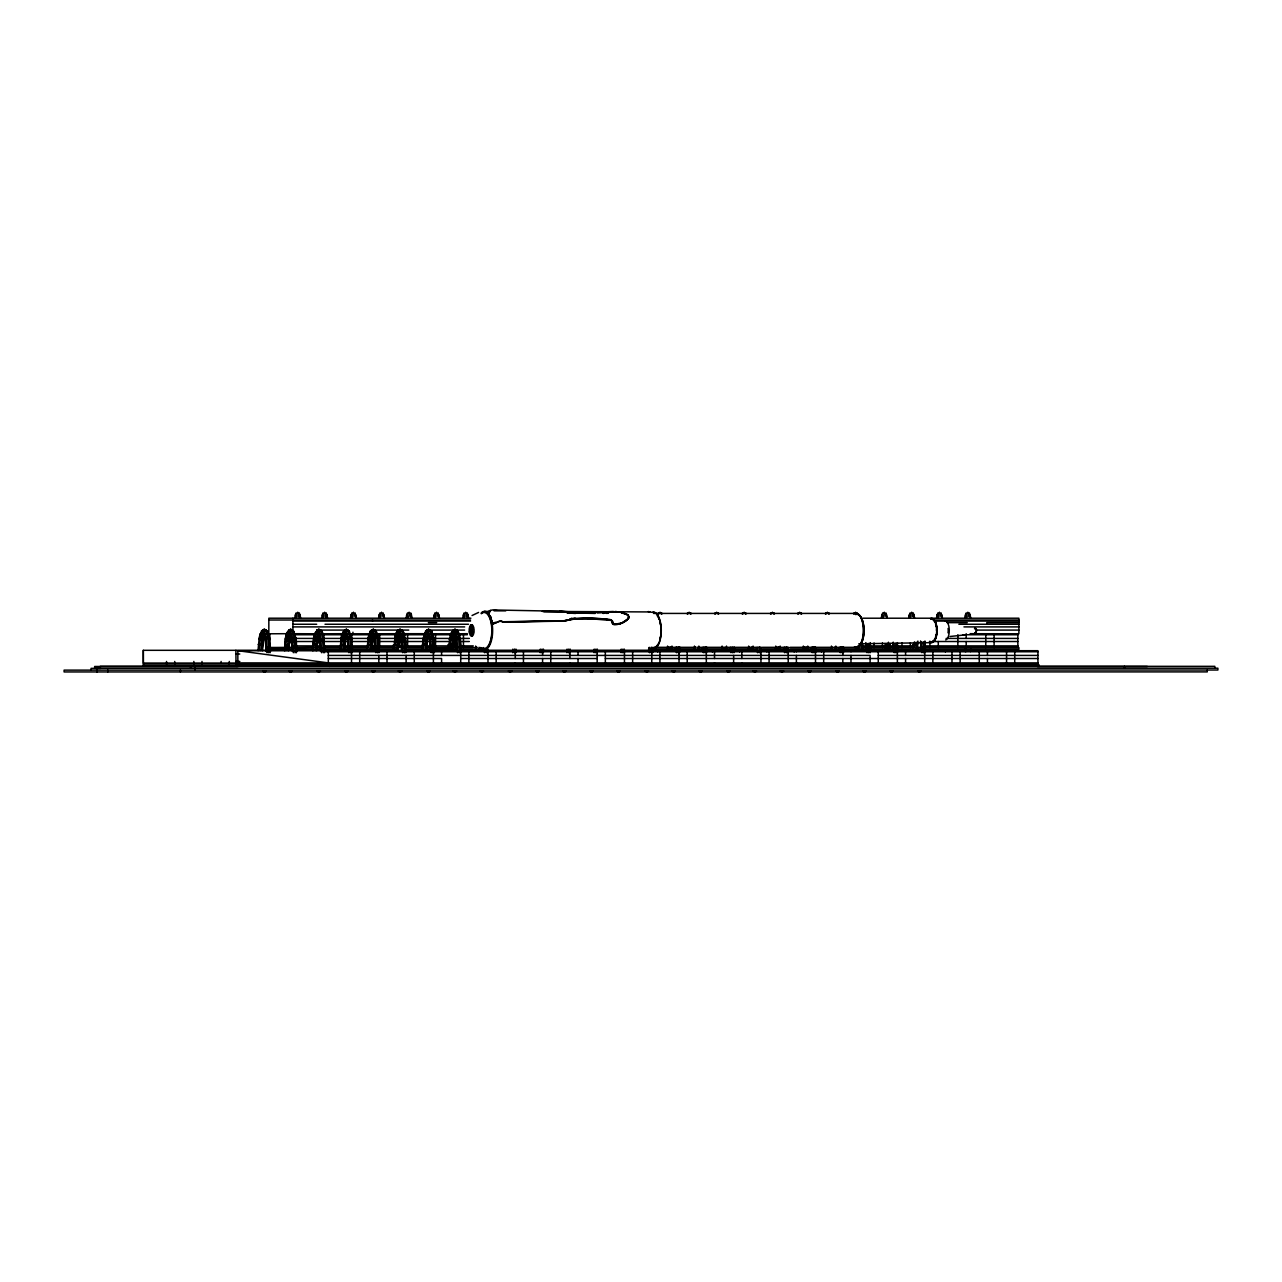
<?xml version="1.0" encoding="UTF-8"?>
<svg xmlns="http://www.w3.org/2000/svg" width="1282" height="1282" viewBox="0 0 1282 1282"><rect width="100%" height="100%" fill="white"/><g stroke="black" fill="none" stroke-linecap="round" stroke-linejoin="round"><path stroke-width="1.5" d="M143.312 650.311L143.376 665.903L237.314 665.903M235.888 650.311L236.032 665.903M323.801 647.474L323.801 633.693M351.765 638.42L351.717 633.693M378.831 655.423L378.815 664.477M393.366 647.474L379.664 647.474L379.664 633.693M399.247 638.42L399.231 647.474L402.58 647.474M414.294 651.753L414.278 664.477M435.527 647.474L435.527 633.693M441.585 655.423L441.569 650.695M455.11 638.42L455.094 647.474L427.178 647.474L427.178 638.42L455.11 638.42L455.11 634.75M542.59 655.423L542.59 650.695M578.054 655.423L578.038 650.695M624.398 651.753L624.398 650.695M649.285 651.913L649.285 650.311L623.949 650.311M657.73 651.913L657.73 650.311M766.892 651.913L766.892 650.311M794.167 651.913L794.183 650.311M796.394 655.423L796.394 664.477M815.64 651.753L815.64 650.695M850.992 655.423L850.976 664.477M878.266 664.477L878.266 650.695M945.379 651.913L945.379 650.311L896.166 650.311M986.787 624.254L986.787 622.651L1018.886 622.651L1018.886 618.212L862.802 618.212M987.444 655.423L987.444 650.695M1037.955 655.423L1037.939 650.695L237.843 650.695L237.843 664.477L1037.939 664.477L1037.955 655.423L878.282 655.423M269.845 647.474L291.703 647.474L291.719 638.42L315.468 638.42M328.32 664.477L328.32 650.695L328.336 651.753M515.3 658.515L515.284 650.695M651.769 651.753L651.753 664.477M706.366 651.753L706.334 650.695L706.334 664.477M741.813 651.753L741.813 658.515M760.995 651.753L760.995 650.695L760.947 662.89M769.12 651.753L769.088 664.477M842.819 655.423L842.819 651.753M905.573 655.423L905.557 650.695M938.28 647.474L938.28 641.513M960.154 664.477L960.138 650.695M966.211 638.42L966.195 633.693M918.152 647.474L1017.86 647.474L1017.876 633.693M406.138 655.423L406.122 664.477M624.478 651.753L624.462 664.477M714.523 664.477L714.523 662.89M376.315 647.474L371.299 647.474L371.331 638.42L374.665 638.42M441.585 664.477L441.585 658.515L328.336 658.515M957.862 634.75L957.83 647.474M292.921 630.087L292.921 618.212M352.935 633.789L352.951 632.202M487.993 664.477L487.993 650.695M815.512 664.477L815.496 650.695M821.458 651.913L821.474 650.311M823.685 664.477L823.685 650.695M359.697 664.477L359.697 650.695M460.703 664.477L460.703 650.695M469.132 629.847L469.565 633.837M515.284 664.477L515.3 662.89M542.574 664.477L542.59 658.515M659.926 664.477L659.926 650.695M679.043 664.477L679.043 650.695M788.222 664.477L788.222 650.695M932.847 664.477L932.847 650.695M1014.735 664.477L1014.719 650.695M970.105 633.693L1018.886 633.789L1018.886 622.651M166.532 661.448L166.564 664.108M407.58 633.693L407.596 647.474L423.252 647.474M433.412 664.477L433.412 650.695M468.875 664.477L468.875 650.695M523.457 664.477L523.457 650.695M597.172 664.477L597.172 650.695M687.216 664.477L687.216 650.695M733.625 664.477L733.641 655.423M842.803 664.477L842.819 658.515M897.384 664.477L897.384 650.695M951.981 664.477L951.981 650.695M979.272 664.477L979.272 650.695M987.444 664.477L987.444 658.515M550.747 664.477L550.747 650.695M569.881 664.477L569.897 662.89M578.038 664.477L578.054 658.515M632.635 664.477L632.635 650.695M741.797 664.477L741.813 662.89M901.967 647.474L901.983 642.971M221.097 663.05L221.113 661.448M496.166 664.477L496.182 650.695M605.344 664.477L605.344 650.695M905.557 664.477L905.573 658.515M994.111 647.474L994.111 633.693M1006.562 664.477L1006.562 650.695M201.995 661.448L202.011 664.108M351.524 664.477L351.524 650.695M910.332 647.474L910.348 642.971M174.721 661.448L174.721 664.108M874.036 647.474L874.068 642.971M628.821 616.69L628.805 617.924C625.376 622.427 618.357 625.616 612.748 624.238L611.402 620.408L606.13 619.334L571.243 619.078M929.899 647.474L929.915 641.513M966.195 647.474L966.211 641.513M229.286 661.448L229.302 664.108M463.443 647.474L463.475 633.693M985.762 647.474L985.762 633.693M193.838 661.448L193.838 664.108M882.401 647.474L882.417 642.971M628.645 616.786L628.613 617.988C625.151 622.347 618.309 625.44 612.78 624.158L611.482 620.168C595.697 617.139 578.967 617.491 563.679 621.097L502.544 622.155C499.275 618.709 492.865 627.026 492 622.01A19.534 8.301 -90 0 0 489.564 615.456M266.095 651.432L265.534 639.317L268.146 637.971L269.941 639.317L270.502 651.432M266.416 651.352L264.637 635.183L265.486 633.885L268.611 633.885L269.941 639.317L269.012 640.263M267.041 652.714L266.464 638.356L264.252 630.952L262.81 629.895L259.717 635.183L262.217 637.042L264.733 634.013L262.217 637.042L260.711 650.567M268.739 652.778L268.146 637.971L265.855 630.311L264.38 629.222L262.81 629.895L259.717 635.183M270.149 652.714L268.611 633.885M292.392 651.432L290.934 635.183L293.434 633.34L294.908 633.885L294.491 636.497M292.713 651.352L290.934 635.183M293.338 652.714L292.761 638.356L290.549 630.952L289.107 629.895L286.014 635.183L284.3 650.567M295.036 652.778L294.443 637.971L292.152 630.311L290.677 629.222L289.107 629.895L287.152 632.491L289.508 634.654L291.03 634.013L289.972 636.497L286.864 636.497L286.447 633.885L287.921 633.34M296.446 652.714L295.886 638.356L291.831 639.317L293.626 640.663M296.799 651.432L296.238 639.317L293.658 630.952L290.677 629.222L287.152 632.491M320.564 651.432L319.106 635.183L319.955 633.885L323.08 633.885L322.663 636.497M320.885 651.352L319.106 635.183M321.51 652.714L320.933 638.356L318.721 630.952L317.295 629.895L314.186 635.183L312.471 650.567M323.208 652.778L322.615 637.971L320.324 630.311L318.849 629.222L317.295 629.895L314.186 635.183L316.686 637.042L319.202 634.013L316.686 637.042L315.18 650.567M324.618 652.714L324.058 638.356L320.003 639.317L321.814 640.663M324.987 651.432L323.08 633.885L321.83 630.952L318.849 629.222L315.324 632.491L316.077 634.013L320.003 634.654L316.638 631.513L317.952 632.491L319.538 636.497M348.015 651.432L347.454 639.317L350.05 637.971L351.861 639.317L352.422 651.432M348.319 651.352L347.807 640.263L345.403 632.491L344.089 631.513L342.759 632.491L343.528 634.013L346.637 634.013L344.762 640.263L344.025 650.567M348.944 652.714L348.384 638.356L346.156 630.952L344.73 629.895L341.621 635.183L339.922 650.567M350.643 652.778L350.05 637.971L347.759 630.311L346.284 629.222L344.089 631.513L347.454 634.654M352.069 652.714L350.515 633.885L347.406 633.885L346.973 636.497L348.448 637.042M374.953 651.432L373.495 635.183L371.027 631.513L369.713 632.491L370.466 634.013L373.591 634.013L371.075 637.042L368.575 635.183L373.238 629.222L376.219 630.952L377.902 635.183L375.995 633.34L373.495 635.183L374.745 640.263L375.322 638.356L377.004 637.971L378.799 639.317L379.36 651.432M375.273 651.352C371.299 646.753 380.69 646.545 378.51 647.811M375.898 652.714L375.322 638.356L373.11 630.952L371.668 629.895L370.242 630.952L367.662 639.317L371.716 640.263L371.139 638.356M377.597 652.778L377.004 637.971L374.713 630.311L373.238 629.222L371.027 631.513L374.392 634.654M379.007 652.714L378.446 638.356M401.747 651.432L400.288 635.183L402.788 633.34L404.695 635.183L403.013 630.952L400.032 629.222L397.035 630.952L395.353 635.183L393.654 650.567M402.692 652.714L402.115 638.356L399.888 630.952L398.462 629.895L395.353 635.183L397.853 637.042L400.385 634.013L397.853 637.042L396.362 650.567M404.375 652.778L403.798 637.971L401.506 630.311L400.032 629.222L396.507 632.491L397.26 634.013L401.186 634.654L397.821 631.513L400.721 636.497L401.859 644.029M405.801 652.714L405.24 638.356L402.115 638.356L401.538 640.263M406.154 651.432L405.593 639.317L403.013 630.952L399.888 630.952L399.68 634.013M430.255 651.432L429.694 639.317L427.643 632.491L426.329 631.513L425.015 632.491L422.964 639.317L422.163 650.567M430.576 651.352L430.367 644.029M431.201 652.714L430.624 638.356L428.396 630.952L426.97 629.895L423.877 635.183L426.377 637.042L428.893 634.013L426.377 637.042L424.871 650.567M432.883 652.778L432.306 637.971L430.015 630.311L428.541 629.222L426.329 631.513L430.047 640.263L430.624 638.356L433.749 638.356L434.662 651.432M434.31 652.714L433.749 638.356M456.664 651.432L456.104 639.317L454.068 632.491L452.738 631.513L451.424 632.491L452.177 634.013L455.302 634.013L453.427 640.263L452.69 650.567M457.61 652.714L457.033 638.356L454.822 630.952L453.395 629.895L450.286 635.183L452.786 637.042L454.693 635.183L452.979 650.567M459.309 652.778L458.716 637.971L456.424 630.311L454.95 629.222L452.738 631.513L456.104 634.654L453.395 633.132L451.136 636.497L449.581 650.567M460.735 652.714L460.158 638.356L456.104 639.317C453.459 655.887 462.225 640.391 461.087 651.432M483.618 651.432L483.747 647.554M484.548 652.714L484.676 649.093M486.247 652.778L486.375 649.061M487.673 652.714L487.785 649.093M512.72 652.714L512.848 649.093M514.419 652.778L514.547 649.061M515.845 652.714L515.973 649.093M540.203 652.714L540.331 649.093M541.901 652.778L542.03 649.061M543.328 652.714L543.456 649.093M566.948 652.714L567.077 649.093M568.647 652.778L568.775 649.061M570.057 652.714L570.186 649.093M594.095 652.714L594.223 649.093M595.793 652.778L595.922 649.061M597.22 652.714L597.332 649.093M621.097 652.714L621.225 649.093M622.796 652.778L622.924 649.061M624.206 652.714L624.334 649.093M648.628 651.432L648.756 647.554M649.557 652.714L649.75 647.298M651.256 652.778L651.448 647.186M652.057 651.352L652.169 647.811M652.682 652.714L652.858 647.298M653.035 651.432L653.163 647.554M675.502 651.432L675.646 647.554L678.338 647.186L680.053 647.554L679.909 651.432M675.822 651.352L675.646 647.554M676.447 652.714L676.64 647.298M678.146 652.778L678.338 647.186M678.931 651.352L679.059 647.811L680.053 647.554M679.556 652.714L679.748 647.298M702.392 651.432L702.52 647.554L705.212 647.186L706.943 647.554L706.799 651.432M702.712 651.352L702.52 647.554M703.337 652.714L703.514 647.298M705.02 652.778L705.212 647.186M705.821 651.352L705.949 647.811L706.943 647.554M706.446 652.714L706.638 647.298M730.035 651.432L730.163 647.554L732.855 647.186L734.57 647.554L734.442 651.432M730.339 651.352L730.163 647.554M730.964 652.714L731.157 647.298M732.663 652.778L732.855 647.186M734.089 652.714L734.265 647.298M756.604 651.432L756.749 647.554L759.441 647.186L761.155 647.554L761.011 651.432M756.925 651.352L756.749 647.554M757.55 652.714L757.742 647.298M759.248 652.778L759.441 647.186M760.659 652.714L760.851 647.298M783.687 651.432L783.815 647.554L786.507 647.186L788.222 647.554L788.093 651.432M784.616 652.714L784.808 647.298M786.315 652.778L786.507 647.186M787.741 652.714L787.933 647.298M811.298 651.432L811.426 647.554L814.118 647.186L815.833 647.554L815.705 651.432M811.602 651.352L811.426 647.554M812.227 652.714L812.419 647.298M813.926 652.778L814.118 647.186M814.727 651.352L814.839 647.811L815.833 647.554M815.352 652.714L815.528 647.298M839.357 651.432L839.486 647.554L842.178 647.186L843.893 647.554L843.764 651.432M839.662 651.352L839.486 647.554M840.287 652.714L840.479 647.298M841.986 652.778L842.178 647.186M843.412 652.714L843.604 647.298M866.119 651.432L865.831 642.602M866.424 651.352L866.231 644.029M867.049 652.714L866.936 643.724M868.747 652.778L868.635 643.5M870.174 652.714L870.061 643.724M870.526 651.432L870.238 642.602M893.282 651.432L892.993 642.602M893.586 651.352L893.233 642.154M894.227 652.714L894.099 643.724M895.91 652.778L895.798 643.5M897.336 652.714L897.224 643.724M897.688 651.432L897.4 642.602M920.973 651.432L920.54 640.968M921.902 652.714L921.63 641.929M923.601 652.778L923.328 641.657M925.027 652.714L924.755 641.929M925.38 651.432L924.947 640.968M258.002 650.567L259.172 638.356L259.733 640.263L262.858 640.263L264.124 635.183L262.121 650.567M259.012 650.567L260.567 636.497L262.81 633.132L264.38 633.805L261.608 634.013L261.384 630.952L264.38 629.222L267.361 630.952L269.044 635.183L268.194 636.497M262.409 650.567L263.211 639.317L262.281 638.356M284.588 650.567L285.245 640.247M285.293 650.567L286.864 636.497L289.107 633.132L291.831 634.654L288.466 631.513L291.367 636.497M287.008 650.567L288.514 637.042L290.677 633.805M287.825 647.298L287.937 644.029L288.915 644.542L288.706 650.567M288.418 650.567L290.421 635.183L289.972 636.497M312.76 650.567L313.433 640.247M313.481 650.567L315.035 636.497L317.295 633.132L318.849 633.805M315.997 647.298L316.109 644.029L317.103 644.542L316.878 650.567M316.59 650.567L318.593 635.183L318.16 636.497M340.211 650.567L340.387 645.663M340.916 650.567L342.47 636.497L344.73 633.132L346.284 633.805L344.121 637.042L342.615 650.567M344.329 650.567L346.028 635.183L344.121 637.042L341.621 635.183L346.284 629.222L349.281 630.952L351.861 639.317L350.931 640.263M366.86 650.567L369.008 633.885M367.149 650.567L367.261 647.298M367.854 650.567L369.424 636.497L371.668 633.132L373.238 633.805L371.075 637.042L369.569 650.567M370.979 650.567L372.982 635.183L372.533 636.497M371.267 650.567L372.068 639.317M393.943 650.567C389.84 637.715 400.753 651.881 398.862 639.317L397.933 638.356M394.648 650.567L396.218 636.497L398.462 633.132L400.032 633.805M397.773 650.567L399.776 635.183L399.327 636.497M398.061 650.567L398.269 644.542M423.156 650.567L424.727 636.497L426.97 633.132L428.541 633.805L425.768 634.013L425.544 630.952L428.541 629.222L431.521 630.952L433.204 635.183L432.338 636.497M426.281 650.567L428.284 635.183L427.835 636.497M426.569 650.567L427.371 639.317L426.441 638.356M448.572 650.567L449.742 638.356L451.184 637.971M448.86 650.567C444.982 638.452 453.107 648.804 452.209 644.029L451.985 650.567M451.28 650.567L452.786 637.042L453.796 634.654L456.504 633.132M475.51 650.567L475.67 646.048M475.814 650.567L475.926 647.298M476.519 650.567L476.648 646.881M478.923 650.567L479.035 647.298M479.933 650.567L480.029 647.554M667.409 650.567L667.569 646.048M667.698 650.567L667.826 647.298M668.419 650.567L668.547 646.881M670.117 650.567L670.246 647.025M671.528 650.567L671.656 646.881M671.816 650.567L671.976 646.048M694.299 650.567L694.459 646.048M694.588 650.567L694.7 647.298M695.293 650.567L695.421 646.881M697.007 650.567L697.136 647.025M698.418 650.567L698.546 646.881M698.706 650.567L698.866 646.048M721.942 650.567L722.103 646.048M722.231 650.567L722.343 647.298M722.936 650.567L723.064 646.881M724.634 650.567L724.763 647.025M726.061 650.567L726.189 646.881M726.349 650.567L726.509 646.048M748.512 650.567L748.672 646.048M748.8 650.567L748.928 647.298M749.521 650.567L749.649 646.881M751.22 650.567L751.348 647.025M751.925 650.567L752.037 647.298M752.63 650.567L752.758 646.881M752.919 650.567L753.079 646.048M775.594 650.567L775.754 646.048M775.882 650.567L775.995 647.298M776.588 650.567L776.716 646.881M778.302 650.567L778.414 647.025M778.991 650.567L779.119 647.298M779.712 650.567L779.841 646.881M780.001 650.567L780.161 646.048M803.205 650.567L803.349 646.048M803.493 650.567L803.606 647.298M804.199 650.567L804.327 646.881M805.897 650.567L806.025 647.025M807.307 650.567L807.452 646.881M807.612 650.567L807.772 646.048M831.265 650.567L831.425 646.048M832.258 650.567L832.387 646.881M833.973 650.567L834.085 647.025M835.383 650.567L835.511 646.881M835.672 650.567L835.832 646.048M858.027 650.567L858.187 646.048M859.02 650.567L859.212 645.054L862.337 645.054L861.664 644.029M860.719 650.567L861.264 642.202M862.145 650.567L862.337 645.054M862.433 650.567L862.642 644.542M885.189 650.567L885.397 644.542L887.128 643.82M885.477 650.567L885.702 644.029M886.183 650.567L886.375 645.054L885.397 644.542M887.897 650.567L888.426 642.202M889.307 650.567L889.804 644.542L888.827 644.029M889.596 650.567L889.804 644.542M912.864 650.567L913.393 644.029L913.169 650.567M913.874 650.567L914.435 641.865M915.572 650.567L916.117 642.202M916.983 650.567L917.543 641.865M917.287 650.567L917.88 641.064M474.052 631.689L474.068 629.59L469.196 631.946M965.907 651.625L966.195 648.916M970.426 651.625L970.714 648.916M340.659 642.138L342.054 633.885M394.391 642.138L395.801 633.885L397.276 633.34L398.558 630.311M603.053 613.437L608.758 612.267L597.172 612.876M470.19 635.327L472.433 624.975L473.202 626.017M258.804 639.317L260.15 633.885L261.624 633.34L262.906 630.311M284.828 644.029C286.319 647.506 291.911 643.452 289.508 639.317L287.713 640.663L285.101 639.317L286.447 633.885M313 644.029C314.491 647.506 320.099 643.452 317.696 639.317L315.885 640.663L313.273 639.317L314.619 633.885L316.093 633.34M424.31 633.885L422.691 644.029L424.102 643.82M452.867 638.356L453.427 640.263L449.389 639.317L450.719 633.885L452.193 633.34M469.629 626.962L469.228 628.821L473.923 632.683L473.443 634.462M450.286 635.183L450.719 633.885M295.789 613.95L296.158 612.892L296.831 616.882M295.838 617.011L296.158 616.129L296.463 617.011M297.376 613.309L297.745 612.219L298.45 616.338M298.978 613.95L299.347 612.892L300.02 616.882M322.695 613.95L323.064 612.892L323.737 616.882M322.76 617.011L323.064 616.129L323.368 617.011M324.282 613.309L324.65 612.219L325.356 616.338M325.884 613.95L326.253 612.892L326.926 616.882M351.589 617.011L351.893 616.129M353.111 613.309L353.479 612.219L354.185 616.338M354.713 613.95L355.082 612.892L355.755 616.882M379.664 617.011L379.969 616.129M381.187 613.309L381.555 612.219L382.26 616.338M382.789 613.95L383.158 612.892L383.847 616.882M383.478 615.472L383.815 614.511L384.44 618.18M407.227 617.011L407.532 616.129L407.852 617.011M408.75 613.309L409.134 612.219L409.839 616.338M410.368 613.95L410.737 612.892L411.41 616.882M411.057 615.472L411.394 614.511L412.019 618.18M434.582 613.95L434.951 612.892L435.64 616.882M434.646 617.011L434.951 616.129L435.255 617.011M436.168 613.309L436.553 612.219L437.258 616.338M437.771 613.95L438.14 612.892L438.829 616.882M438.46 615.472L438.797 614.511L439.438 618.18M463.763 613.95L464.132 612.892L464.805 616.882M463.812 617.011L464.132 616.129L464.437 617.011M465.35 613.309L465.719 612.219L466.424 616.338M466.952 613.95L467.321 612.892L467.994 616.882M658.067 613.95L658.435 612.892L658.804 613.95M659.653 613.309L660.022 612.219L660.406 613.309M661.256 613.95L661.624 612.892L661.993 613.95M687.2 613.95L687.569 612.892L687.921 613.95M688.787 613.309L689.155 612.219L689.54 613.309M690.389 613.95L690.758 612.892L691.11 613.95M714.699 613.95L715.068 612.892L715.436 613.95M716.285 613.309L716.67 612.219L717.039 613.309M717.904 613.95L718.257 612.892L718.625 613.95M742.214 613.95L742.582 612.892L742.951 613.95M743.8 613.309L744.169 612.219L744.554 613.309M745.403 613.95L745.771 612.892L746.14 613.95M770.498 613.95L770.867 612.892L771.219 613.95M772.085 613.309L772.453 612.219L772.838 613.309M773.687 613.95L774.056 612.892L774.424 613.95M797.692 613.95L798.061 612.892L798.43 613.95M799.279 613.309L799.648 612.219L800.032 613.309M800.881 613.95L801.25 612.892L801.619 613.95M825.4 613.95L825.768 612.892L826.121 613.95M826.986 613.309L827.355 612.219L827.739 613.309M828.589 613.95L828.957 612.892L829.31 613.95M853.652 613.95L854.004 612.892L854.373 613.95M855.222 613.309L855.607 612.219L855.975 613.309A17.083 7.259 -90 0 1 863.299 632.411A17.083 7.259 -90 0 1 854.325 647.073M856.841 613.95L857.193 612.892L857.562 613.95M882.417 617.011L882.721 616.129M883.939 613.309L884.324 612.219L885.029 616.338M885.558 613.95L885.91 612.892L886.599 616.882M909.803 617.011L910.108 616.129L910.412 617.011M911.326 613.309L911.694 612.219L912.399 616.338M912.928 613.95L913.297 612.892L913.986 616.882M913.617 615.472L913.954 614.511L914.579 618.18M937.591 617.011L937.911 616.129M939.129 613.309L939.498 612.219L940.203 616.338M940.732 613.95L941.1 612.892L941.773 616.882M965.923 617.011L966.227 616.129L966.548 617.011M967.445 613.309L967.83 612.219L968.535 616.338M969.064 613.95L969.416 612.892L970.105 616.882M969.753 615.472L970.089 614.511L970.714 618.18M966.548 650.086L966.227 650.984L965.923 650.086M342.759 632.491L344.81 630.311M369.713 632.491L371.764 630.311M451.424 632.491L454.95 629.222L457.93 630.952L459.613 635.183L457.706 633.34L455.206 635.183L456.472 640.263M341.076 638.356L340.724 639.317L343.336 640.663L344.762 640.263L344.201 638.356M367.662 639.317L368.03 638.356M394.824 638.356L395.385 640.263L398.51 640.263L398.862 639.317M427.371 639.317L425.576 640.663L422.964 639.317L423.332 638.356L379.68 638.42M449.389 639.317L449.742 638.356M425.784 633.34L427.066 630.311M267.137 634.013L267.361 630.952L264.252 630.952L264.028 634.013L262.169 631.513L265.07 636.497L266.544 637.042M349.057 634.013L349.281 630.952L346.156 630.952L345.403 632.491L346.973 636.497M375.995 634.013L376.219 630.952L373.11 630.952L372.886 634.013L375.402 637.042M431.297 634.013L431.521 630.952L430.015 630.311L427.643 632.491L428.188 634.013M471.007 636.192L471.888 636.321L471.6 630.504L473.523 626.754L473.955 628.565M262.634 644.542L258.211 644.542M340.435 644.029L342.807 645.263L344.538 644.542M367.389 644.029L368.062 645.054L371.476 644.542M917.495 644.542L913.088 644.542M488.939 614.495C485.333 609.815 495.509 609.238 497.913 610.056L559.849 611.242L575.746 612.588L608.758 612.267M488.442 613.725L487.961 612.604L490.317 610.392M489.163 613.998L488.682 612.844L490.429 611.161M470.686 625.071L469.933 626.177L473.122 635.167L472.321 636.112M295.309 640.263L295.886 638.356M323.481 640.263L324.058 638.356M377.87 640.263L378.799 639.317L377.469 633.885M404.663 640.263L405.24 638.356M472.032 615.52L478.571 612.443M570.506 619.527L563.952 620.905L502.848 621.946M569.4 620.039L563.631 621.001M623.004 612.443L628.34 615.056L629.029 617.507C625.792 622.219 618.725 625.231 613.133 624.014L612.379 620.776L610.008 619.478L588.39 618.116L575.922 618.325L564.016 620.728L502.881 621.754C499.531 618.405 492.737 626.85 491.968 621.882A19.679 8.333 89.9 0 0 488.907 614.399M265.855 670.807L264.38 671.896L262.81 671.223M292.152 670.807L290.677 671.896L289.107 671.223M320.324 670.807L318.849 671.896L317.295 671.223M400.16 630.952L401.587 629.895L402.228 631.513M347.759 670.807L346.284 671.896L344.73 671.223M374.713 670.807L373.238 671.896L371.668 671.223M455.078 630.952L456.504 629.895L458.475 632.491L456.424 630.311L454.068 632.491L455.639 636.497L457.113 637.042M401.506 670.807L400.032 671.896L398.462 671.223M430.015 670.807L428.541 671.896L426.97 671.223M456.424 670.807L454.95 671.896L453.395 671.223M483.362 670.807L481.888 671.896L480.333 671.223M511.534 670.807L510.06 671.896L508.505 671.223M539.017 670.807L537.543 671.896L535.988 671.223M565.763 670.807L564.288 671.896L562.718 671.223M592.909 670.807L591.435 671.896L589.88 671.223M619.911 670.807L618.437 671.896L616.866 671.223M648.372 670.807L646.897 671.896L645.343 671.223M675.261 670.807L673.787 671.896L672.233 671.223M702.151 670.807L700.677 671.896L699.107 671.223M729.779 670.807L728.304 671.896L726.75 671.223M756.364 670.807L754.89 671.896L753.335 671.223M783.43 670.807L781.956 671.896L780.401 671.223M811.041 670.807L809.567 671.896L808.013 671.223M839.101 670.807L837.627 671.896L836.072 671.223M865.863 670.807L864.389 671.896L862.834 671.223M893.025 670.807L891.551 671.896L889.996 671.223M920.716 670.807L919.242 671.896L917.688 671.223M569.737 619.238L571.548 618.341M492.721 623.741L495.381 622.203M622.876 622.267L628.212 618.725L628.26 614.943L620.039 611.899L607.732 611.754L613.421 611.466M495.333 622.667L492.961 623.725M265.935 671.223L264.38 671.896L262.906 670.807M292.232 671.223L290.677 671.896L289.203 670.807M320.404 671.223L318.849 671.896L317.375 670.807M347.839 671.223L346.284 671.896L344.81 670.807M374.793 671.223L373.238 671.896L371.764 670.807M401.587 671.223L400.032 671.896L398.558 670.807M430.095 671.223L428.541 671.896L427.066 670.807M456.504 671.223L454.95 671.896L453.475 670.807M483.442 671.223L481.888 671.896L480.413 670.807M511.63 671.223L510.06 671.896L508.585 670.807M539.113 671.223L537.543 671.896L536.084 670.807M565.843 671.223L564.288 671.896L562.814 670.807M592.989 671.223L591.435 671.896L589.96 670.807M619.991 671.223L618.437 671.896L616.962 670.807M648.452 671.223L646.897 671.896L645.423 670.807M675.342 671.223L673.787 671.896L672.313 670.807M702.232 671.223L700.677 671.896L699.203 670.807M729.875 671.223L728.304 671.896L726.83 670.807M756.444 671.223L754.89 671.896L753.415 670.807M783.526 671.223L781.956 671.896L780.482 670.807M811.121 671.223L809.567 671.896L808.093 670.807M839.197 671.223L837.627 671.896L836.152 670.807M865.943 671.223L864.389 671.896L862.914 670.807M893.121 671.223L891.551 671.896L890.093 670.807M920.797 671.223L919.242 671.896L917.768 670.807M621.578 622.988L613.661 624.478L612.171 620.825M490.381 610.969L488.474 612.828L488.971 614.046M570.186 619.655L575.922 618.677M970.105 650.23L966.916 650.23M285.469 638.356L286.912 637.971M313.641 638.356L315.084 637.971M269.653 647.811L292.921 647.602L292.921 649.413L270.678 649.413M351.556 647.811C354.922 646.641 344.618 647.538 349.858 647.907M401.875 647.554L406.298 647.554L405.304 647.811M433.813 647.811L456.905 647.602M733.576 647.811L734.57 647.554M842.915 647.811L843.893 647.554M869.661 647.811C873.026 646.641 862.722 647.538 867.962 647.907M896.839 647.811L897.817 647.554L893.714 647.811M921.101 647.554L925.508 647.554L924.514 647.811M575.025 618.004L570.362 618.789M258.531 644.029L259.942 643.82M889.5 645.054L886.375 645.054M608.213 612.315L608.517 613.02M608.325 612.476L606.947 613.501M964.561 634.943L950.01 636.497M494.051 610.841L505.733 610.857M858.812 643.788L931.197 642.651M484.356 611.402L490.349 611.402M542.27 611.402L650.455 611.947L649.541 611.786M653.467 613.421L855.927 613.421M470.911 618.212L268.835 618.212L268.835 633.789L287.713 633.693M268.835 620.007L470.51 620.007M933.04 620.023L1018.886 620.007M292.937 621.065L470.526 621.065M934.322 621.065L1018.918 621.065M428.348 622.651L436.713 622.651M947.126 622.651L967.221 622.651M292.905 624.254L316.686 624.254M325.019 624.254L468.539 624.254M958.872 624.254L1018.869 624.254M292.985 626.898L464.693 626.898M963.952 626.898L1018.966 626.898M316.67 630.087L344.586 630.087M372.501 630.087L408.782 630.087M428.348 630.087L464.613 630.087M977.012 630.087L1018.886 630.087M293.674 633.693L316.654 633.789M321.67 633.789L343.368 633.693M349.585 633.789L370.546 633.789M375.85 633.789L397.276 633.693M402.564 633.693L425.191 633.693M431.697 633.789L452.354 633.789M457.946 633.789L467.385 633.693M293.69 634.75L315.468 634.75M323.817 634.75L343.4 634.75M351.765 634.75L369.376 634.75M376.347 634.75L397.308 634.75M402.596 634.75L425.239 634.75M432.21 634.75L451.2 634.75M458.459 634.75L467.385 634.75M962.878 634.75L1017.892 634.75M317.151 638.42L320.484 638.42M323.817 638.42L341.429 638.42M343.384 638.42L369.376 638.42M469.34 638.42L460.126 638.42L461.216 647.554M946.1 638.42L1017.892 638.42M291.703 641.513L313.481 641.513M317.135 641.513L320.484 641.513M323.817 641.513L341.429 641.513M343.384 641.513L348.4 641.513M351.749 641.513L369.36 641.513M371.315 641.513L374.665 641.513M379.68 641.513L423.268 641.513M427.178 641.513L430.528 641.513M435.543 641.513L449.245 641.513M460.126 641.513L469.34 641.513M933.264 641.513L1017.876 641.513M291.719 645.888L313.497 645.888M315.484 645.888L320.484 645.888M323.833 645.888L339.49 645.888M343.4 645.888L350.098 645.888M351.765 645.888L367.421 645.888M371.331 645.888L393.382 645.888M399.263 645.888L402.596 645.888M407.612 645.888L423.268 645.888M427.194 645.888L455.11 645.888M460.142 645.888L473.266 645.888M862.321 645.888L914.274 645.888M924.066 645.888L1017.892 645.888M297.632 647.474L313.465 647.474M315.436 647.474L320.452 647.474M325.756 647.474L339.458 647.474M345.05 647.474L350.066 647.474M351.733 647.474L367.389 647.474M460.11 647.474L473.234 647.474M653.948 647.474L676.559 647.474M678.515 647.474L694.732 647.474M698.642 647.474L702.552 647.474M706.462 647.474L722.647 647.474M726.557 647.474L730.468 647.474M734.378 647.474L748.608 647.474M752.534 647.474L756.444 647.474M762.325 647.474L784.376 647.474M790.257 647.474L830.448 647.474M834.358 647.474L858.379 647.474M862.305 647.474L914.242 647.474M312.92 647.602L292.825 647.811M316.91 647.602L320.917 647.602M324.907 647.602L340.916 647.602M344.906 647.602L366.908 647.602M370.915 647.602L394.904 647.602M404.904 647.602L422.916 647.602M426.906 647.602L430.912 647.602M460.911 647.602L476.904 647.602M654.91 647.602L694.908 647.602M698.898 647.602L722.904 647.602M726.894 647.602L730.9 647.602M734.907 647.602L756.893 647.602M760.899 647.602L830.896 647.602M834.903 647.602L858.892 647.602M862.898 647.602L912.896 647.602M916.886 647.602L920.893 647.602M924.899 647.602L1018.886 647.602L1018.886 649.413L924.899 649.413M296.911 649.413L312.92 649.413M316.91 649.413L320.917 649.413M324.907 649.413L340.916 649.413M344.906 649.413L366.908 649.413M370.915 649.413L394.904 649.413M404.904 649.413L422.916 649.413M426.906 649.413L430.912 649.413M434.902 649.413L456.905 649.413M460.911 649.413L484.9 649.413M650.903 649.413L694.908 649.413M698.898 649.413L722.904 649.413M726.894 649.413L730.9 649.413M734.907 649.413L756.893 649.413M760.899 649.413L830.896 649.413M834.903 649.413L858.892 649.413M862.898 649.413L912.896 649.413M916.886 649.413L920.893 649.413M293.338 650.311L143.328 650.311L143.312 663.05L236.898 663.05M296.495 650.311L321.83 650.311M325.724 650.311L349.121 650.311M351.06 650.311L402.5 650.311M405.641 650.311L430.992 650.311M434.886 650.311L457.065 650.311M460.206 650.311L484.356 650.311M487.272 650.311L512.848 650.311M516.742 650.311L567.429 650.311M569.384 650.311L622.01 650.311M651.272 650.311L730.66 650.311M733.865 650.311L757.245 650.311M760.402 650.311L784.536 650.311M787.677 650.311L813.028 650.311M813.83 650.311L840.303 650.311L840.303 651.913M842.258 650.311L867.593 650.311M869.549 650.311L894.884 650.311M325.836 651.753L1037.955 651.753M235.888 654.028L239.766 654.028M328.336 655.423L870.109 655.423L870.109 662.89M460.719 658.515L597.188 658.515M605.344 658.515L1037.939 658.515M235.888 661.448L239.814 661.448M237.843 662.89L1037.955 662.89M143.344 664.108L240.038 664.092M238.148 666.48L94.66 666.48L94.66 668.291L1217.9 668.21L1217.9 670.021L64.1 670.133L64.1 671.944L1207.275 671.896L1207.275 670.085M1037.186 666.48L1147.342 666.48M100.685 668.355L91.07 668.355L91.07 670.165M595.201 613.437L567.285 612.812M586.082 612.812L559.849 611.242M543.808 611.754L563.727 612.139M575.586 613.453L567.205 612.956M588.166 618.581L611.402 620.408M614.959 611.498L616.674 611.594M730.468 647.811L731.878 647.907M375.386 647.811L376.812 647.907M267.954 647.907L266.239 647.554L270.646 647.554M618.517 611.835L621.706 612.251M237.843 650.695L328.336 662.89M472 624.719L471.103 624.767L471.6 630.504M648.099 611.562L649.029 611.706M621.433 613.004L622.828 613.277M621.61 612.86L626.802 614.511M433.204 635.183L432.755 633.885L429.646 633.885L429.23 636.497L430.704 637.042M402.195 637.042L400.288 635.183M624.654 613.79L626.642 614.639M425.8 644.029L426.473 645.054L422.371 644.542M432.05 632.491L430.095 629.895M323.513 635.183L320.404 629.895M295.341 635.183L292.232 629.895M434.806 647.554L430.688 647.811M325.115 647.554L321.013 647.811M374.793 629.895L375.434 631.513M347.839 629.895L348.496 631.513M265.935 629.895L266.576 631.513M347.454 639.317L347.807 640.263M265.534 639.317L265.903 640.263M322.375 632.491L320.324 630.311L318.721 630.952L318.497 634.013M294.187 632.491L292.152 630.311L289.78 632.491L290.325 634.013M941.757 614.511L942.382 618.18M913.297 616.129L913.601 617.011M886.583 614.511L887.208 618.18M467.321 616.129L467.626 617.011M410.737 616.129L411.041 617.011M355.739 614.511L356.364 618.18M326.253 616.129L326.557 617.011M299.347 616.129L299.651 617.011M350.515 633.885L350.947 635.183M264.637 635.183L265.07 636.497M459.18 633.885L460.51 639.317L459.901 644.029M432.755 633.885L434.101 639.317M966.916 616.882L966.227 612.892L965.875 613.95A20.736 1.154 -90 0 0 965.554 616.882M966.195 618.18L965.57 614.511L965.234 615.472A19.118 1.074 90 0 0 964.945 618.18M938.584 616.882L937.911 612.892L937.543 613.95A20.736 1.154 -90 0 0 937.222 616.882M937.879 618.18L937.238 614.511L936.902 615.472A19.118 1.074 -90 0 0 936.613 618.18M910.797 616.882L910.108 612.892L909.739 613.95A20.736 1.154 -90 0 0 909.419 616.882M910.076 618.18L909.451 614.511L909.114 615.472A19.118 1.074 -90 0 0 908.81 618.18M883.41 616.882L882.721 612.892L882.353 613.95A20.736 1.154 90 0 0 882.048 616.882M882.689 618.18L882.064 614.511L881.728 615.472A19.118 1.074 -90 0 0 881.439 618.18M468.603 618.18L467.978 614.511L467.642 615.472A19.118 1.074 90 0 0 467.353 618.18M464.1 618.18L463.459 614.511L463.123 615.472A19.118 1.074 90 0 0 462.834 618.18M434.918 618.18L434.294 614.511L433.957 615.472A19.118 1.074 90 0 0 433.669 618.18M408.221 616.882L407.532 612.892L407.179 613.95A20.736 1.154 -90 0 0 406.859 616.882M407.5 618.18L406.875 614.511L406.538 615.472A19.118 1.074 90 0 0 406.25 618.18M380.642 616.882L379.969 612.892L379.6 613.95A20.736 1.154 -90 0 0 379.28 616.882M379.937 618.18L379.312 614.511L378.975 615.472A19.118 1.074 90 0 0 378.671 618.18M352.566 616.882L351.893 612.892L351.524 613.95A20.736 1.154 -90 0 0 351.204 616.882M351.861 618.18L351.236 614.511L350.899 615.472A19.118 1.074 90 0 0 350.595 618.18M327.535 618.18L326.91 614.511L326.573 615.472A19.118 1.074 90 0 0 326.285 618.18M323.032 618.18L322.407 614.511L322.07 615.472A19.118 1.074 90 0 0 321.766 618.18M300.629 618.18L300.004 614.511L299.668 615.472A19.118 1.074 90 0 0 299.379 618.18M296.126 618.18L295.485 614.511L295.148 615.472A19.118 1.074 90 0 0 294.86 618.18M323.641 642.154L323.961 645.92M295.469 642.154L295.789 645.92M372.501 620.007L372.533 621.065M386.988 650.695L387.02 662.89M850.976 650.695L850.992 651.753M378.815 650.695L378.831 651.753M796.394 650.695L796.41 651.753M714.507 650.695L714.523 658.515M924.691 650.695L924.691 662.89M733.641 650.695L733.641 651.753M569.881 650.695L569.881 658.515M739.602 650.311L739.618 651.913M870.109 650.695L870.109 651.753M712.311 650.311L712.311 651.913M1214.823 668.146L1214.823 666.336L100.22 666.336L100.22 668.146M1124.41 666.336L1124.41 668.146M1038.917 666.416L1038.917 664.605L236.753 664.605L236.753 666.416M870.286 650.695L870.286 651.753M405.849 650.695L405.849 651.753M329.426 664.605L329.426 666.416M269.845 633.693L269.845 639.558M267.265 650.311L267.265 651.913M195.024 668.21L195.024 670.021M190.633 666.336L190.633 668.146M180.377 670.085L180.377 671.896M107.784 670.085L107.784 671.896M97.144 668.21L97.144 670.021M97.047 670.133L97.047 671.944M965.234 651.625A19.118 1.074 -90 0 1 964.945 648.932M490.814 616.69A19.262 8.173 90 0 1 491.343 617.892M653.451 612.459A18.044 7.66 90 0 1 661.24 632.523A18.044 7.66 90 0 1 651.753 648.003M657.201 615.648A17.083 7.259 90 0 1 659.204 619.559M659.942 622.074A17.083 7.259 90 0 1 660.47 624.863M660.358 636.866A17.083 7.259 90 0 1 659.765 639.59M658.019 644.093A17.083 7.259 90 0 1 654.445 647.474M651.577 612.315A18.573 7.884 90 0 1 661.031 630.92A18.573 7.884 90 0 1 651.224 648.516M481.215 613.149A18.701 7.948 -90 0 1 492.096 630.92A18.701 7.948 -90 0 1 480.878 647.538M481.311 613.741A18.06 7.676 -90 0 1 491.599 626.097A18.06 7.676 -90 0 1 485.029 648.452M483.651 648.532A18.06 7.676 -90 0 1 482.288 648.019M481.503 612.764A19.102 8.109 90 0 1 492.641 630.936A19.102 8.109 90 0 1 481.183 647.907M948.071 628.468A6.186 2.628 90 0 1 948.023 632.811M858.283 614.879A15.817 6.714 -90 0 1 863.956 630.856A15.817 6.714 -90 0 1 857.995 646.224M856.328 613.613A16.906 7.179 -90 0 1 863.619 632.395A16.906 7.179 -90 0 1 854.725 646.897M855.687 614.591A16.249 6.891 90 0 1 863.892 627.972A16.249 6.891 90 0 1 857.85 646.657M974.496 628.741A2.388 1.01 90 0 1 975.826 628.677A2.388 1.01 90 0 1 976.035 631.77A2.388 1.01 90 0 1 974.753 632.683M930.956 618.902A11.842 5.032 90 0 1 936.966 631.834A11.842 5.032 90 0 1 929.883 641.288M930.508 618.581A12.179 5.176 -90 0 1 936.677 631.866A12.179 5.176 -90 0 1 929.402 641.593M931.085 619.174A11.57 4.92 -90 0 1 936.982 630.76A11.57 4.92 -90 0 1 930.86 641.737M934.274 621.353A10.528 4.471 90 0 1 934.931 622.427M935.507 623.757A10.528 4.471 90 0 1 936.293 627.026M936.485 628.853A10.528 4.471 90 0 1 936.533 630.744M936.213 634.43A10.528 4.471 90 0 1 935.363 637.619M934.77 638.885A10.528 4.471 90 0 1 934.097 639.894M933.36 640.599A10.528 4.471 90 0 1 932.575 640.968M945.171 621.049A9.455 4.022 -90 0 1 949.273 629.863A9.455 4.022 -90 0 1 945.715 639.894M975.169 628.773A2.051 0.865 90 0 1 976.499 630.183A2.051 0.865 90 0 1 975.426 632.491"/></g></svg>
